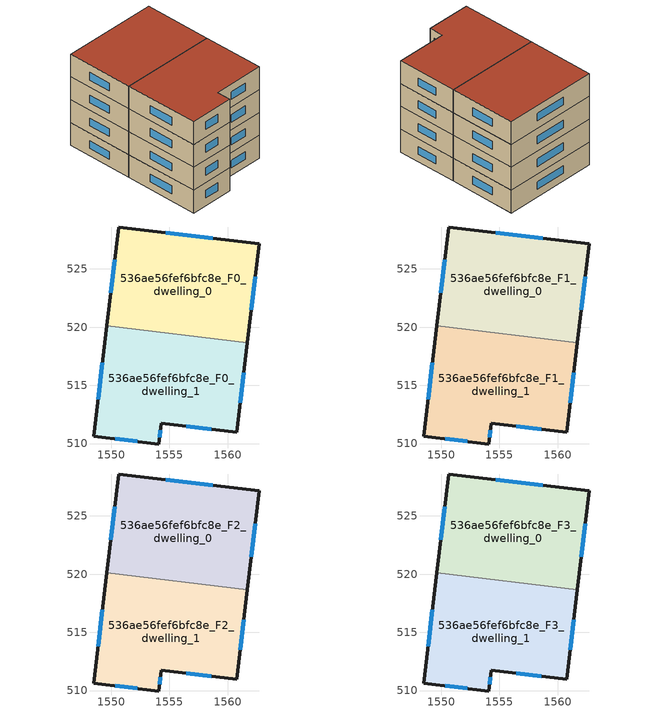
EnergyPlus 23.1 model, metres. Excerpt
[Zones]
536ae56fef6bfc8e_F0_dwelling_0
 floor ground (EU_floor_Construction): 1562.73,527.15 1561.7,518.64 1549.63,520.1 1550.66,528.6 z0
 wall outside (EU_wall_Construction): 1561.7,518.64 1562.73,527.15 1550.66,528.6 1549.63,520.1 z0:3
 wall to 536ae56fef6bfc8e_F0_dwelling_1 (EU_wall_Construction): 1549.63,520.1 1561.7,518.64 z0:3
 window (EU_Window_Construction): 1550.32,525.77 1549.97,522.93 / 1558.71,527.63 1554.68,528.12 / 1562.04,521.47 1562.39,524.31 z1:2
536ae56fef6bfc8e_F0_dwelling_1
 floor ground (EU_floor_Construction): 1561.7,518.64 1560.77,510.96 1554.29,511.75 1554.08,509.96 1548.48,510.64 1549.63,520.1 z0
 wall outside (EU_wall_Construction): 1549.63,520.1 1548.48,510.64 1554.08,509.96 1554.29,511.75 1560.77,510.96 1561.7,518.64 z0:3
 window (EU_Window_Construction): 1550.35,510.41 1552.21,510.19 / 1549.25,516.95 1548.86,513.79 / 1561.08,513.52 1561.39,516.08 / 1556.45,511.49 1558.61,511.22 / 1554.15,510.56 1554.22,511.15 z1:2
536ae56fef6bfc8e_F1_dwelling_0
 floor to 536ae56fef6bfc8e_F0_dwelling_0 (EU_floor_Construction): 1562.73,527.15 1561.7,518.64 1549.63,520.1 1550.66,528.6 z3
 wall outside (EU_wall_Construction): 1561.7,518.64 1562.73,527.15 1550.66,528.6 1549.63,520.1 z3:6
 wall to 536ae56fef6bfc8e_F1_dwelling_1 (EU_wall_Construction): 1549.63,520.1 1561.7,518.64 z3:6
 window (EU_Window_Construction): 1550.32,525.77 1549.97,522.93 / 1558.71,527.63 1554.68,528.12 / 1562.04,521.47 1562.39,524.31 z4:5
536ae56fef6bfc8e_F1_dwelling_1
 floor to 536ae56fef6bfc8e_F0_dwelling_1 (EU_floor_Construction): 1561.7,518.64 1560.77,510.96 1554.29,511.75 1554.08,509.96 1548.48,510.64 1549.63,520.1 z3
 wall outside (EU_wall_Construction): 1549.63,520.1 1548.48,510.64 1554.08,509.96 1554.29,511.75 1560.77,510.96 1561.7,518.64 z3:6
 window (EU_Window_Construction): 1550.35,510.41 1552.21,510.19 / 1549.25,516.95 1548.86,513.79 / 1561.08,513.52 1561.39,516.08 / 1556.45,511.49 1558.61,511.22 / 1554.15,510.56 1554.22,511.15 z4:5
536ae56fef6bfc8e_F2_dwelling_0
 floor to 536ae56fef6bfc8e_F1_dwelling_0 (EU_floor_Construction): 1562.73,527.15 1561.7,518.64 1549.63,520.1 1550.66,528.6 z6
 wall outside (EU_wall_Construction): 1561.7,518.64 1562.73,527.15 1550.66,528.6 1549.63,520.1 z6:9
 wall to 536ae56fef6bfc8e_F2_dwelling_1 (EU_wall_Construction): 1549.63,520.1 1561.7,518.64 z6:9
 window (EU_Window_Construction): 1550.32,525.77 1549.97,522.93 / 1558.71,527.63 1554.68,528.12 / 1562.04,521.47 1562.39,524.31 z7:8
536ae56fef6bfc8e_F2_dwelling_1
 floor to 536ae56fef6bfc8e_F1_dwelling_1 (EU_floor_Construction): 1561.7,518.64 1560.77,510.96 1554.29,511.75 1554.08,509.96 1548.48,510.64 1549.63,520.1 z6
 wall outside (EU_wall_Construction): 1549.63,520.1 1548.48,510.64 1554.08,509.96 1554.29,511.75 1560.77,510.96 1561.7,518.64 z6:9
 window (EU_Window_Construction): 1550.35,510.41 1552.21,510.19 / 1549.25,516.95 1548.86,513.79 / 1561.08,513.52 1561.39,516.08 / 1556.45,511.49 1558.61,511.22 / 1554.15,510.56 1554.22,511.15 z7:8
536ae56fef6bfc8e_F3_dwelling_0
 floor to 536ae56fef6bfc8e_F2_dwelling_0 (EU_floor_Construction): 1562.73,527.15 1561.7,518.64 1549.63,520.1 1550.66,528.6 z9
 wall outside (EU_wall_Construction): 1561.7,518.64 1562.73,527.15 1550.66,528.6 1549.63,520.1 z9:12
 wall to 536ae56fef6bfc8e_F3_dwelling_1 (EU_wall_Construction): 1549.63,520.1 1561.7,518.64 z9:12
 window (EU_Window_Construction): 1550.32,525.77 1549.97,522.93 / 1558.71,527.63 1554.68,528.12 / 1562.04,521.47 1562.39,524.31 z10:11
 roof outside (EU_roof_Construction): 1561.7,518.64 1562.73,527.15 1550.66,528.6 1549.63,520.1 z12
536ae56fef6bfc8e_F3_dwelling_1
 floor to 536ae56fef6bfc8e_F2_dwelling_1 (EU_floor_Construction): 1561.7,518.64 1560.77,510.96 1554.29,511.75 1554.08,509.96 1548.48,510.64 1549.63,520.1 z9
 wall outside (EU_wall_Construction): 1549.63,520.1 1548.48,510.64 1554.08,509.96 1554.29,511.75 1560.77,510.96 1561.7,518.64 z9:12
 window (EU_Window_Construction): 1550.35,510.41 1552.21,510.19 / 1549.25,516.95 1548.86,513.79 / 1561.08,513.52 1561.39,516.08 / 1556.45,511.49 1558.61,511.22 / 1554.15,510.56 1554.22,511.15 z10:11
 roof outside (EU_roof_Construction): 1560.77,510.96 1561.7,518.64 1549.63,520.1 1548.48,510.64 1554.08,509.96 1554.29,511.75 z12
[Building]
EU S2 Campaign: North Axis=0; Terrain=City; Solar Distribution=FullExterior
[Site:Location]
Bologna: Latitude=44.5; Longitude=11.25; Time Zone=1; Elevation=37
[SizingPeriod:WeatherFileDays]
AnnualSizingPeriod: Begin Month=1; Begin Day of Month=1; End Month=12; End Day of Month=31; Day of Week for Start Day=Monday; Use Weather File Daylight Saving Period=No; Use Weather File Rain and Snow Indicators=No
[MATERIAL]
EU_InternalMass_Material: Roughness=MediumRough; Thickness=0.1; Conductivity=1; Density=1800; Specific Heat=900; Thermal Absorptance=0.9; Solar Absorptance=0.7; Visible Absorptance=0.7
[MATERIAL:NOMASS] Roughness=MediumRough; Thermal Absorptance=0.9; Solar Absorptance=0.7; Visible Absorptance=0.7
Name | Thermal Resistance
EU_wall_NoMass | 0.937881
EU_roof_NoMass | 0.548572
EU_floor_NoMass | 0.71348
[WINDOWMATERIAL:SIMPLEGLAZINGSYSTEM]
EU_Window_SimpleGlazing: UFactor=4.25633; Solar Heat Gain Coefficient=0.85; Visible Transmittance=0.85
[CONSTRUCTION]
EU_wall_Construction: EU_wall_NoMass
EU_roof_Construction: EU_roof_NoMass
EU_floor_Construction: EU_floor_NoMass
EU_Window_Construction: EU_Window_SimpleGlazing
EU_InternalMass_Construction: EU_InternalMass_Material
[ZONE] Type=1; Multiplier=1; Ceiling Height=autocalculate; Floor Area=autocalculate; Part of Total Floor Area=Yes
Name | Volume
536ae56fef6bfc8e_F0_dwelling_0 | 312.495
536ae56fef6bfc8e_F1_dwelling_0; 536ae56fef6bfc8e_F2_dwelling_0; 536ae56fef6bfc8e_F3_dwelling_0; 536ae56fef6bfc8e_F1_dwelling_1; 536ae56fef6bfc8e_F2_dwelling_1; 536ae56fef6bfc8e_F3_dwelling_1 | 312.494
536ae56fef6bfc8e_F0_dwelling_1 | 312.493
[INTERNALMASS] Construction=EU_InternalMass_Construction
Name | Zone or ZoneList | Surface Area
536ae56fef6bfc8e_F0_dwelling_0_EU_InternalMass | 536ae56fef6bfc8e_F0_dwelling_0 | 104.165
536ae56fef6bfc8e_F0_dwelling_1_EU_InternalMass | 536ae56fef6bfc8e_F0_dwelling_1 | 104.164
536ae56fef6bfc8e_F1_dwelling_0_EU_InternalMass | 536ae56fef6bfc8e_F1_dwelling_0 | 104.165
536ae56fef6bfc8e_F1_dwelling_1_EU_InternalMass | 536ae56fef6bfc8e_F1_dwelling_1 | 104.164
536ae56fef6bfc8e_F2_dwelling_0_EU_InternalMass | 536ae56fef6bfc8e_F2_dwelling_0 | 104.165
536ae56fef6bfc8e_F2_dwelling_1_EU_InternalMass | 536ae56fef6bfc8e_F2_dwelling_1 | 104.164
536ae56fef6bfc8e_F3_dwelling_0_EU_InternalMass | 536ae56fef6bfc8e_F3_dwelling_0 | 104.165
536ae56fef6bfc8e_F3_dwelling_1_EU_InternalMass | 536ae56fef6bfc8e_F3_dwelling_1 | 104.164
[OTHEREQUIPMENT] Fuel Type=Electricity; Design Level Calculation Method=Watts/Area; Power per Zone Floor Area=1; Fraction Latent=0; Fraction Radiant=0; Fraction Lost=0; Carbon Dioxide Generation Rate=0; EndUse Subcategory=EU_Step8_InternalGains
Name | Zone or ZoneList or Space or SpaceList | Schedule
EU_Step8_InternalGain_536ae56fef6bfc8e_F0_dwelling_0_f000 | 536ae56fef6bfc8e_F0_dwelling_0 | EU_Step8_GainSchedule_536ae56fef6bfc8e_F0_dwelling_0_f000
EU_Step8_InternalGain_536ae56fef6bfc8e_F0_dwelling_1_f000 | 536ae56fef6bfc8e_F0_dwelling_1 | EU_Step8_GainSchedule_536ae56fef6bfc8e_F0_dwelling_1_f000
EU_Step8_InternalGain_536ae56fef6bfc8e_F1_dwelling_0_f000 | 536ae56fef6bfc8e_F1_dwelling_0 | EU_Step8_GainSchedule_536ae56fef6bfc8e_F1_dwelling_0_f000
EU_Step8_InternalGain_536ae56fef6bfc8e_F1_dwelling_1_f000 | 536ae56fef6bfc8e_F1_dwelling_1 | EU_Step8_GainSchedule_536ae56fef6bfc8e_F1_dwelling_1_f000
EU_Step8_InternalGain_536ae56fef6bfc8e_F2_dwelling_0_f000 | 536ae56fef6bfc8e_F2_dwelling_0 | EU_Step8_GainSchedule_536ae56fef6bfc8e_F2_dwelling_0_f000
EU_Step8_InternalGain_536ae56fef6bfc8e_F2_dwelling_1_f000 | 536ae56fef6bfc8e_F2_dwelling_1 | EU_Step8_GainSchedule_536ae56fef6bfc8e_F2_dwelling_1_f000
EU_Step8_InternalGain_536ae56fef6bfc8e_F3_dwelling_0_f000 | 536ae56fef6bfc8e_F3_dwelling_0 | EU_Step8_GainSchedule_536ae56fef6bfc8e_F3_dwelling_0_f000
EU_Step8_InternalGain_536ae56fef6bfc8e_F3_dwelling_1_f000 | 536ae56fef6bfc8e_F3_dwelling_1 | EU_Step8_GainSchedule_536ae56fef6bfc8e_F3_dwelling_1_f000
[ZONEVENTILATION:DESIGNFLOWRATE] Schedule=EU_AlwaysOn; Design Flow Rate Calculation Method=AirChanges/Hour; Air Changes per Hour=0.687892; Ventilation Type=Natural; Fan Pressure Rise=0; Fan Total Efficiency=1; Constant Term Coefficient=1; Temperature Term Coefficient=0; Velocity Term Coefficient=0; Velocity Squared Term Coefficient=0; Minimum Indoor Temperature=-100; Maximum Indoor Temperature=100; Delta Temperature=-100; Minimum Outdoor Temperature=-100; Maximum Outdoor Temperature=100; Maximum Wind Speed=40
Name | Zone or ZoneList or Space or SpaceList
EU_ConstantAir_536ae56fef6bfc8e_F0_dwelling_0 | 536ae56fef6bfc8e_F0_dwelling_0
EU_ConstantAir_536ae56fef6bfc8e_F0_dwelling_1 | 536ae56fef6bfc8e_F0_dwelling_1
EU_ConstantAir_536ae56fef6bfc8e_F1_dwelling_0 | 536ae56fef6bfc8e_F1_dwelling_0
EU_ConstantAir_536ae56fef6bfc8e_F1_dwelling_1 | 536ae56fef6bfc8e_F1_dwelling_1
EU_ConstantAir_536ae56fef6bfc8e_F2_dwelling_0 | 536ae56fef6bfc8e_F2_dwelling_0
EU_ConstantAir_536ae56fef6bfc8e_F2_dwelling_1 | 536ae56fef6bfc8e_F2_dwelling_1
EU_ConstantAir_536ae56fef6bfc8e_F3_dwelling_0 | 536ae56fef6bfc8e_F3_dwelling_0
EU_ConstantAir_536ae56fef6bfc8e_F3_dwelling_1 | 536ae56fef6bfc8e_F3_dwelling_1
[HVACTEMPLATE:THERMOSTAT] Constant Heating Setpoint=20; Constant Cooling Setpoint=50
EU_HeatOnly_536ae56fef6bfc8e_F0_dwelling_0; EU_HeatOnly_536ae56fef6bfc8e_F0_dwelling_1; EU_HeatOnly_536ae56fef6bfc8e_F1_dwelling_0; EU_HeatOnly_536ae56fef6bfc8e_F1_dwelling_1; EU_HeatOnly_536ae56fef6bfc8e_F2_dwelling_0; EU_HeatOnly_536ae56fef6bfc8e_F2_dwelling_1; EU_HeatOnly_536ae56fef6bfc8e_F3_dwelling_0; EU_HeatOnly_536ae56fef6bfc8e_F3_dwelling_1
[HVACTEMPLATE:ZONE:IDEALLOADSAIRSYSTEM] System Availability Schedule=EU_AlwaysOn; Maximum Heating Supply Air Temperature=50; Minimum Cooling Supply Air Temperature=13; Maximum Heating Supply Air Humidity Ratio=0.0156; Minimum Cooling Supply Air Humidity Ratio=0.0077; Heating Limit=NoLimit; Cooling Limit=NoLimit; Heating Availability Schedule=EU_AlwaysOn; Cooling Availability Schedule=EU_CoolingOff; Dehumidification Control Type=ConstantSensibleHeatRatio; Cooling Sensible Heat Ratio=0.7; Dehumidification Setpoint=60; Humidification Control Type=None; Humidification Setpoint=30; Outdoor Air Method=None; Outdoor Air Flow Rate per Person=0.00944; Outdoor Air Flow Rate per Zone Floor Area=0; Outdoor Air Flow Rate per Zone=0; Demand Controlled Ventilation Type=None; Outdoor Air Economizer Type=NoEconomizer; Heat Recovery Type=None; Sensible Heat Recovery Effectiveness=0.7; Latent Heat Recovery Effectiveness=0.65
Name | Template Thermostat
536ae56fef6bfc8e_F0_dwelling_0 | EU_HeatOnly_536ae56fef6bfc8e_F0_dwelling_0
536ae56fef6bfc8e_F0_dwelling_1 | EU_HeatOnly_536ae56fef6bfc8e_F0_dwelling_1
536ae56fef6bfc8e_F1_dwelling_0 | EU_HeatOnly_536ae56fef6bfc8e_F1_dwelling_0
536ae56fef6bfc8e_F1_dwelling_1 | EU_HeatOnly_536ae56fef6bfc8e_F1_dwelling_1
536ae56fef6bfc8e_F2_dwelling_0 | EU_HeatOnly_536ae56fef6bfc8e_F2_dwelling_0
536ae56fef6bfc8e_F2_dwelling_1 | EU_HeatOnly_536ae56fef6bfc8e_F2_dwelling_1
536ae56fef6bfc8e_F3_dwelling_0 | EU_HeatOnly_536ae56fef6bfc8e_F3_dwelling_0
536ae56fef6bfc8e_F3_dwelling_1 | EU_HeatOnly_536ae56fef6bfc8e_F3_dwelling_1
[SIZING:ZONE] Zone Cooling Design Supply Air Temperature Input Method=SupplyAirTemperature; Zone Cooling Design Supply Air Temperature=13; Zone Heating Design Supply Air Temperature Input Method=SupplyAirTemperature; Zone Heating Design Supply Air Temperature=50; Zone Cooling Design Supply Air Humidity Ratio=0.008; Zone Heating Design Supply Air Humidity Ratio=0.008; Cooling Design Air Flow Method=DesignDay; Cooling Design Air Flow Rate=0; Cooling Minimum Air Flow per Zone Floor Area=0.000762; Cooling Minimum Air Flow=0; Cooling Minimum Air Flow Fraction=0.2; Heating Design Air Flow Method=DesignDay; Heating Design Air Flow Rate=0; Heating Maximum Air Flow per Zone Floor Area=0.002032; Heating Maximum Air Flow=0.141576; Heating Maximum Air Flow Fraction=0.3; Account for Dedicated Outdoor Air System=No; Dedicated Outdoor Air System Control Strategy=NeutralSupplyAir; Dedicated Outdoor Air Low Setpoint Temperature for Design=autosize; Dedicated Outdoor Air High Setpoint Temperature for Design=autosize; Zone Load Sizing Method=Sensible Load Only No Latent Load; Zone Latent Cooling Design Supply Air Humidity Ratio Input Method=HumidityRatioDifference; Zone Cooling Design Supply Air Humidity Ratio Difference=0.005; Zone Latent Heating Design Supply Air Humidity Ratio Input Method=HumidityRatioDifference; Zone Humidification Design Supply Air Humidity Ratio Difference=0.005
536ae56fef6bfc8e_F0_dwelling_0; 536ae56fef6bfc8e_F0_dwelling_1; 536ae56fef6bfc8e_F1_dwelling_0; 536ae56fef6bfc8e_F1_dwelling_1; 536ae56fef6bfc8e_F2_dwelling_0; 536ae56fef6bfc8e_F2_dwelling_1; 536ae56fef6bfc8e_F3_dwelling_0; 536ae56fef6bfc8e_F3_dwelling_1
[SCHEDULE:CONSTANT]
Name | Hourly Value
EU_AlwaysOn | 1
EU_CoolingOff | 0
[SCHEDULE:FILE] Column Number=1; Rows to Skip at Top=0; Number of Hours of Data=8760; Column Separator=Comma; Interpolate to Timestep=No; Minutes per Item=60; Adjust Schedule for Daylight Savings=Yes
Name | File
EU_Step8_GainSchedule_536ae56fef6bfc8e_F0_dwelling_0_f000 | ../../schedules/536ae56fef6bfc8e/536ae56fef6bfc8e_F0_dwelling_0_f000_gain.csv
EU_Step8_GainSchedule_536ae56fef6bfc8e_F0_dwelling_1_f000 | ../../schedules/536ae56fef6bfc8e/536ae56fef6bfc8e_F0_dwelling_1_f000_gain.csv
EU_Step8_GainSchedule_536ae56fef6bfc8e_F1_dwelling_0_f000 | ../../schedules/536ae56fef6bfc8e/536ae56fef6bfc8e_F1_dwelling_0_f000_gain.csv
EU_Step8_GainSchedule_536ae56fef6bfc8e_F1_dwelling_1_f000 | ../../schedules/536ae56fef6bfc8e/536ae56fef6bfc8e_F1_dwelling_1_f000_gain.csv
EU_Step8_GainSchedule_536ae56fef6bfc8e_F2_dwelling_0_f000 | ../../schedules/536ae56fef6bfc8e/536ae56fef6bfc8e_F2_dwelling_0_f000_gain.csv
EU_Step8_GainSchedule_536ae56fef6bfc8e_F2_dwelling_1_f000 | ../../schedules/536ae56fef6bfc8e/536ae56fef6bfc8e_F2_dwelling_1_f000_gain.csv
EU_Step8_GainSchedule_536ae56fef6bfc8e_F3_dwelling_0_f000 | ../../schedules/536ae56fef6bfc8e/536ae56fef6bfc8e_F3_dwelling_0_f000_gain.csv
EU_Step8_GainSchedule_536ae56fef6bfc8e_F3_dwelling_1_f000 | ../../schedules/536ae56fef6bfc8e/536ae56fef6bfc8e_F3_dwelling_1_f000_gain.csv
